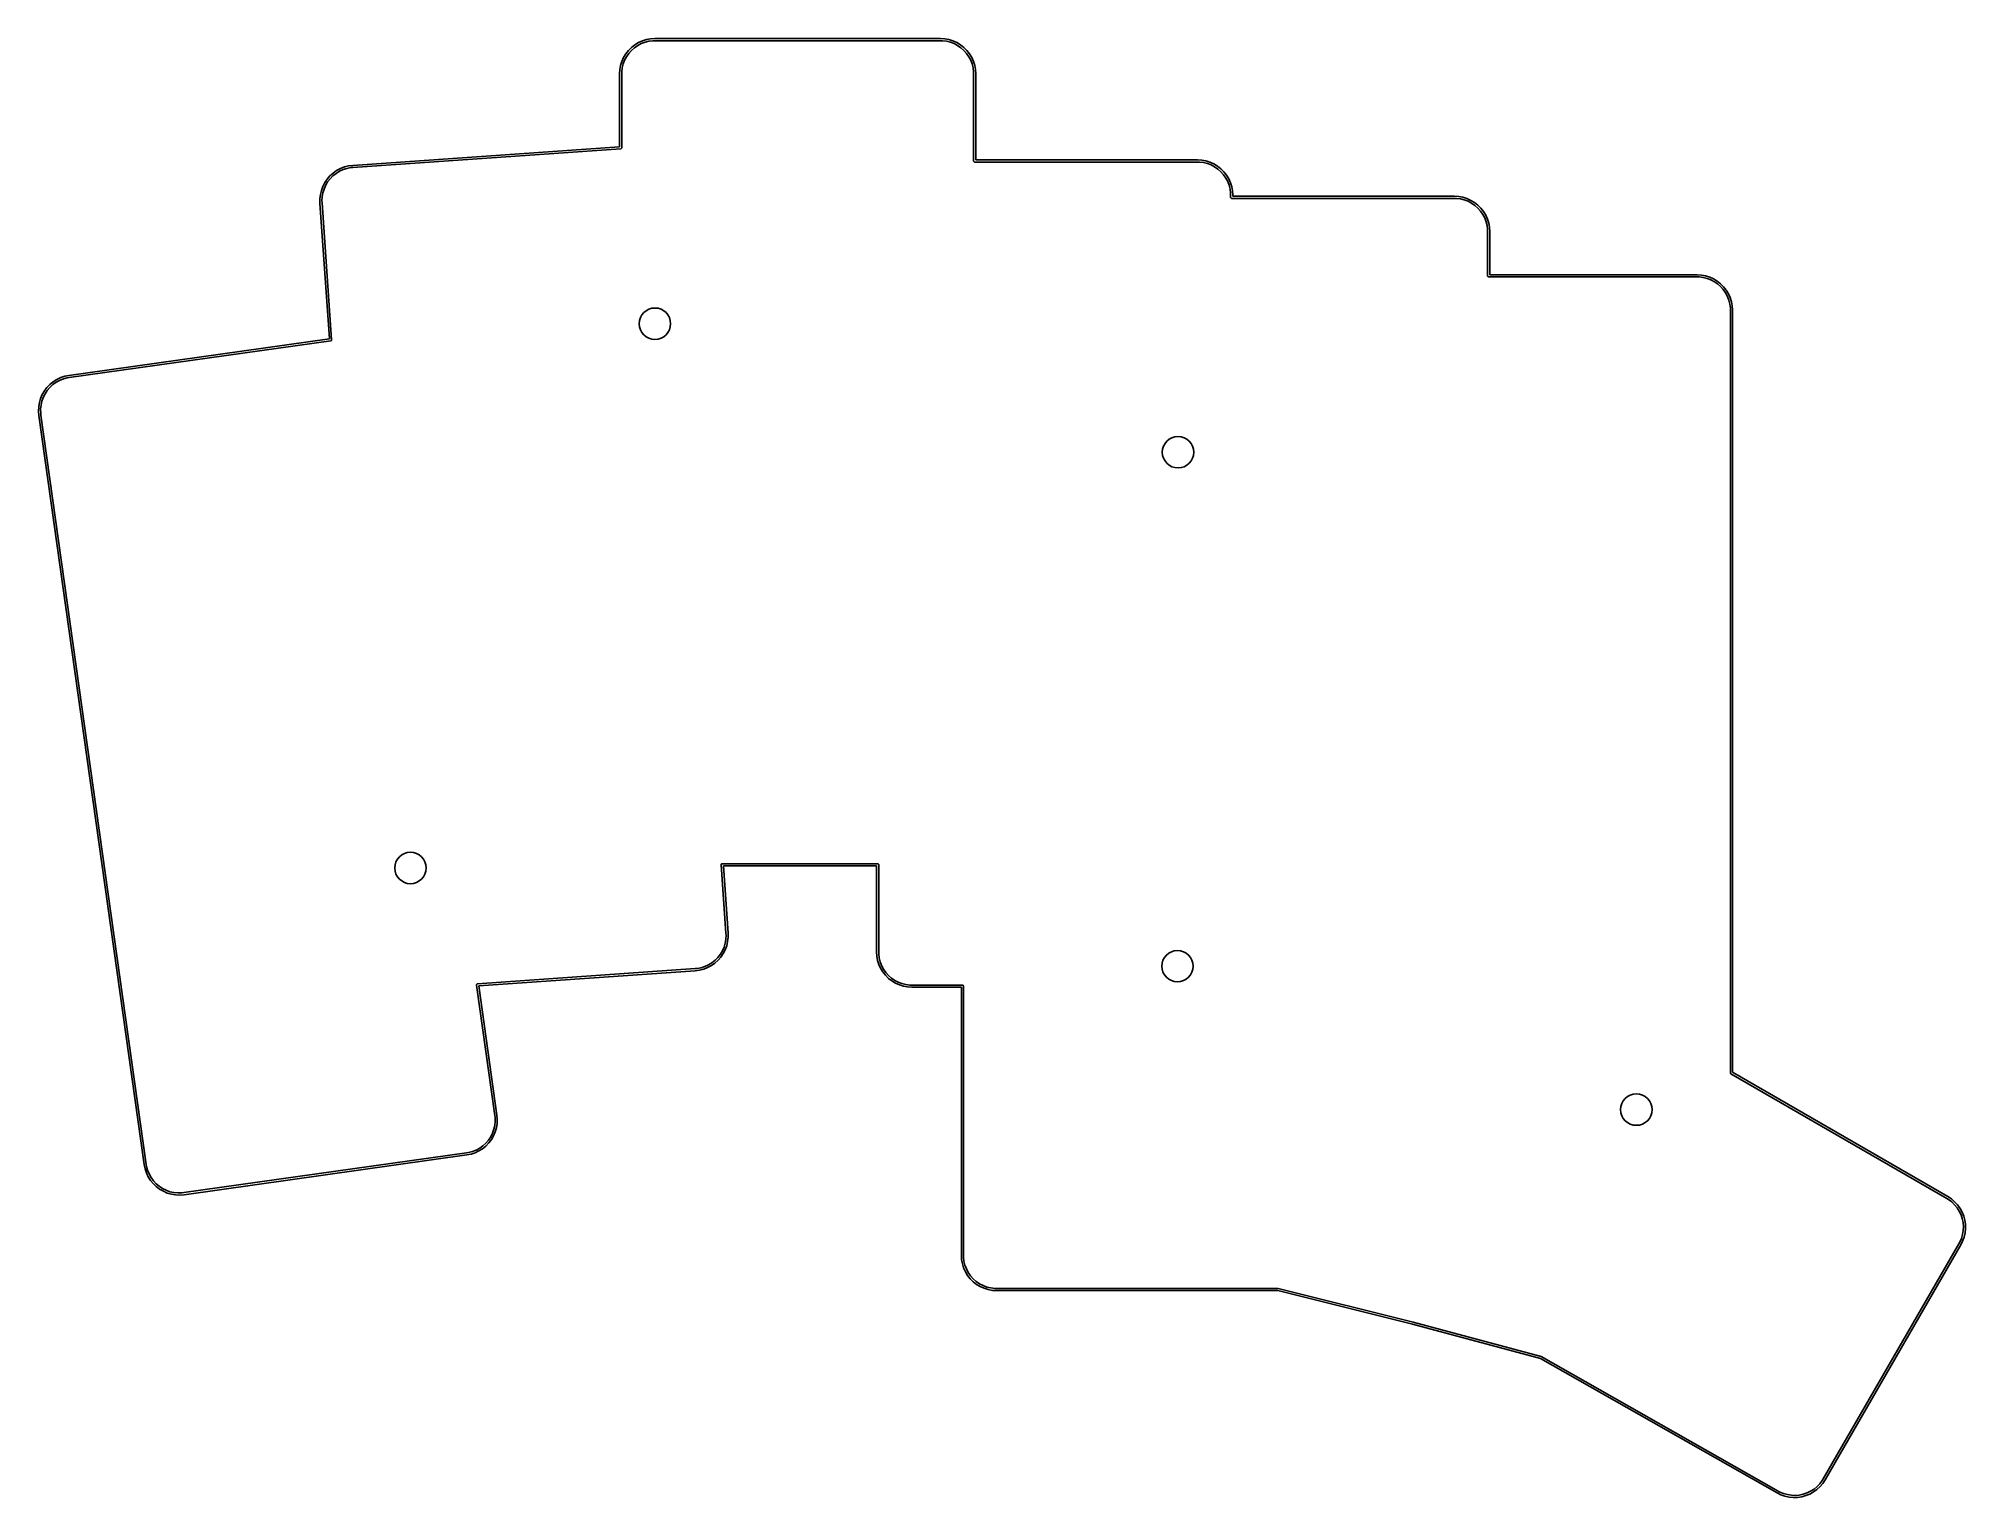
# Model space of a CAD drawing. Extents: x 32 to 167, y -129 to -27.
import ezdxf

# ---------------------------------------------------------------- set-up
doc = ezdxf.new("R2010")
doc.units = 0
doc.layers.add('BLACK', color=7, linetype='CONTINUOUS')

msp = doc.modelspace()

# ---------------------------------------------------------------- linework, layer by layer
at = {"layer": 'BLACK', "linetype": 'CONTINUOUS'}
for p, q in [((73.333089, -27.093702), (73.588855, -26.939082)), ((73.588855, -26.939082), (73.861392, -26.816417)), ((74.046081, -26.906795), (73.78309, -27.006541)), ((73.861392, -26.816417), (74.146728, -26.727495)), ((74.319177, -26.839475), (74.046081, -26.906795)), ((74.146728, -26.727495), (74.440701, -26.673614)), ((74.598395, -26.805563), (74.319177, -26.839475)), ((74.440701, -26.673614), (74.739025, -26.655558)), ((74.739007, -26.805558), (74.598395, -26.805563)), ((74.739028, -26.80556), (74.739007, -26.805558)), ((74.739025, -26.655558), (74.739025, -26.65556)), ((74.739025, -26.65556), (74.739028, -26.65556)), ((74.739028, -26.65556), (94.739028, -26.65556)), ((74.739031, -26.80556), (74.739028, -26.80556)), ((94.739027, -26.80556), (74.739031, -26.80556)), ((94.879664, -26.805561), (94.739027, -26.80556)), ((94.739028, -26.65556), (94.739029, -26.65556)), ((94.739029, -26.65556), (95.037356, -26.673609)), ((95.158885, -26.839468), (94.879664, -26.805561)), ((95.037356, -26.673609), (95.331333, -26.727484)), ((95.431985, -26.906783), (95.158885, -26.839468)), ((95.331333, -26.727484), (95.616673, -26.816402)), ((95.694979, -27.006525), (95.431985, -26.906783)), ((95.616673, -26.816402), (95.889215, -26.939064)), ((95.889215, -26.939064), (96.144985, -27.093683)), ((72.335965, -28.53826), (72.424886, -28.252924)), ((72.424886, -28.252924), (72.547551, -27.980386)), ((72.61501, -28.174622), (72.515264, -28.437613)), ((72.547551, -27.980386), (72.702171, -27.724621)), ((72.745726, -27.925571), (72.61501, -28.174622)), ((72.702171, -27.724621), (72.886491, -27.489356)), ((72.905508, -27.694091), (72.745726, -27.925571)), ((72.886491, -27.489356), (73.097824, -27.278023)), ((73.092026, -27.483557), (72.905508, -27.694091)), ((73.302559, -27.297039), (73.092026, -27.483557)), ((73.097824, -27.278023), (73.333089, -27.093702)), ((73.534039, -27.137257), (73.302559, -27.297039)), ((73.78309, -27.006541), (73.534039, -27.137257)), ((95.944034, -27.137239), (95.694979, -27.006525)), ((96.175517, -27.297021), (95.944034, -27.137239)), ((96.144985, -27.093683), (96.380252, -27.278004)), ((96.386053, -27.483539), (96.175517, -27.297021)), ((96.380252, -27.278004), (96.591588, -27.489338)), ((96.572572, -27.694074), (96.386053, -27.483539)), ((96.732354, -27.925557), (96.572572, -27.694074)), ((96.591588, -27.489338), (96.77591, -27.724605)), ((96.863071, -28.17461), (96.732354, -27.925557)), ((96.77591, -27.724605), (96.93053, -27.980374)), ((96.962814, -28.437604), (96.863071, -28.17461)), ((96.93053, -27.980374), (97.053194, -28.252915)), ((97.053194, -28.252915), (97.142113, -28.538255)), ((72.264028, -29.130557), (72.282084, -28.832233)), ((72.264028, -29.13056), (72.264028, -29.130557)), ((72.264028, -34.232235), (72.264028, -29.13056)), ((72.282084, -28.832233), (72.335965, -28.53826)), ((72.414033, -28.989927), (72.414028, -29.130557)), ((72.414028, -29.130557), (72.414028, -29.13056)), ((72.414028, -29.13056), (72.414028, -34.302174)), ((72.447945, -28.710709), (72.414033, -28.989927)), ((72.515264, -28.437613), (72.447945, -28.710709)), ((97.03013, -28.710703), (96.962814, -28.437604)), ((97.064038, -28.989925), (97.03013, -28.710703)), ((97.064028, -29.13056), (97.064039, -29.130438)), ((97.064028, -35.23056), (97.064028, -29.13056)), ((97.064039, -29.130438), (97.064038, -28.989925)), ((97.142113, -28.538255), (97.19599, -28.832231)), ((97.19599, -28.832231), (97.21404, -29.130559)), ((97.21404, -29.130559), (97.214028, -29.130559)), ((97.214028, -29.130559), (97.214028, -29.13056)), ((97.214028, -29.13056), (97.214028, -35.15556)), ((53.575742, -35.539048), (72.264028, -34.232235)), ((72.344259, -34.376991), (53.586206, -35.688682)), ((72.351678, -34.375733), (72.344259, -34.376991)), ((72.35366, -34.375733), (72.351678, -34.375733)), ((72.355033, -34.375164), (72.35366, -34.375733)), ((72.358755, -34.374533), (72.355033, -34.375164)), ((72.369545, -34.369152), (72.358755, -34.374533)), ((72.380696, -34.364534), (72.369545, -34.369152)), ((72.382572, -34.362657), (72.380696, -34.364534)), ((72.384944, -34.361475), (72.382572, -34.362657)), ((72.392853, -34.352376), (72.384944, -34.361475)), ((72.401388, -34.343842), (72.392853, -34.352376)), ((72.402403, -34.341391), (72.401388, -34.343842)), ((72.404142, -34.339391), (72.402403, -34.341391)), ((72.407967, -34.327958), (72.404142, -34.339391)), ((72.412587, -34.316806), (72.407967, -34.327958)), ((72.412957, -34.313045), (72.412587, -34.316806)), ((72.413428, -34.311639), (72.412957, -34.313045)), ((72.414028, -34.302174), (72.41329, -34.309666)), ((72.41329, -34.309666), (72.413428, -34.311639)), ((51.785649, -36.500291), (51.981661, -36.274745)), ((51.981661, -36.274745), (52.203427, -36.074467)), ((52.187207, -36.279424), (51.99026, -36.480164)), ((52.40691, -36.103884), (52.187207, -36.279424)), ((52.203427, -36.074467), (52.447713, -35.902375)), ((52.646168, -35.956101), (52.40691, -36.103884)), ((52.447713, -35.902375), (52.710959, -35.760978)), ((52.901493, -35.83823), (52.646168, -35.956101)), ((52.710959, -35.760978), (52.989327, -35.652338)), ((53.169162, -35.751989), (52.901493, -35.83823)), ((52.989327, -35.652338), (53.27876, -35.578038)), ((53.445273, -35.698636), (53.169162, -35.751989)), ((53.27876, -35.578038), (53.575037, -35.539161)), ((53.585538, -35.688793), (53.445273, -35.698636)), ((53.575037, -35.539161), (53.575032, -35.539097)), ((53.575032, -35.539097), (53.575202, -35.539139)), ((53.575202, -35.539139), (53.575742, -35.539048)), ((53.585686, -35.688667), (53.585534, -35.688729)), ((53.585534, -35.688729), (53.585538, -35.688793)), ((53.586206, -35.688682), (53.585686, -35.688667)), ((97.065469, -35.245192), (97.064028, -35.23056)), ((97.076668, -35.272228), (97.065469, -35.245192)), ((97.09736, -35.29292), (97.076668, -35.272228)), ((97.124396, -35.304119), (97.09736, -35.29292)), ((97.139028, -35.30556), (97.124396, -35.304119)), ((112.739027, -35.30556), (97.139028, -35.30556)), ((97.214028, -35.15556), (112.739028, -35.15556)), ((112.879664, -35.305561), (112.739027, -35.30556)), ((112.739028, -35.15556), (112.739029, -35.15556)), ((112.739029, -35.15556), (113.037356, -35.173609)), ((113.158885, -35.339468), (112.879664, -35.305561)), ((113.037356, -35.173609), (113.331333, -35.227484)), ((113.431985, -35.406783), (113.158885, -35.339468)), ((113.331333, -35.227484), (113.616673, -35.316402)), ((113.694979, -35.506525), (113.431985, -35.406783)), ((113.616673, -35.316402), (113.889215, -35.439064)), ((113.944034, -35.637239), (113.694979, -35.506525)), ((113.889215, -35.439064), (114.144985, -35.593683)), ((114.175517, -35.797021), (113.944034, -35.637239)), ((114.144985, -35.593683), (114.380252, -35.778004)), ((114.386053, -35.983539), (114.175517, -35.797021)), ((114.380252, -35.778004), (114.591588, -35.989338)), ((114.572572, -36.194074), (114.386053, -35.983539)), ((114.732354, -36.425557), (114.572572, -36.194074)), ((114.591588, -35.989338), (114.77591, -36.224605)), ((114.863071, -36.67461), (114.732354, -36.425557)), ((114.77591, -36.224605), (114.93053, -36.480374)), ((51.276605, -37.881863), (51.309823, -37.584898)), ((51.309823, -37.584898), (51.378588, -37.294101)), ((51.378588, -37.294101), (51.481899, -37.013711)), ((51.433576, -37.749081), (51.419243, -38.029935)), ((51.481652, -37.472002), (51.433576, -37.749081)), ((51.562771, -37.202736), (51.481652, -37.472002)), ((51.481899, -37.013711), (51.618248, -36.747816)), ((51.67575, -36.94521), (51.562771, -37.202736)), ((51.618248, -36.747816), (51.785649, -36.500291)), ((51.818942, -36.703176), (51.67575, -36.94521)), ((51.99026, -36.480164), (51.818942, -36.703176)), ((114.962814, -36.937604), (114.863071, -36.67461)), ((114.93053, -36.480374), (115.053194, -36.752915)), ((115.03013, -37.210703), (114.962814, -36.937604)), ((115.064038, -37.489925), (115.03013, -37.210703)), ((115.053194, -36.752915), (115.142113, -37.038255)), ((115.064028, -37.63056), (115.064039, -37.630438)), ((115.064028, -37.78056), (115.064028, -37.63056)), ((115.065469, -37.795192), (115.064028, -37.78056)), ((115.064039, -37.630438), (115.064038, -37.489925)), ((115.142113, -37.038255), (115.19599, -37.332231)), ((115.19599, -37.332231), (115.21404, -37.630559)), ((115.21404, -37.630559), (115.214028, -37.630559)), ((115.214028, -37.630559), (115.214028, -37.63056)), ((115.214028, -37.63056), (115.214028, -37.70556)), ((115.214028, -37.70556), (130.739028, -37.70556)), ((130.739028, -37.70556), (130.739029, -37.70556)), ((130.739029, -37.70556), (131.037356, -37.723609)), ((131.037356, -37.723609), (131.331333, -37.777484)), ((131.331333, -37.777484), (131.616673, -37.866402)), ((51.279419, -38.180639), (51.276605, -37.881863)), ((51.279419, -38.180666), (51.279419, -38.180639)), ((51.94437, -47.689913), (51.279419, -38.180666)), ((51.419243, -38.029935), (51.429054, -38.170201)), ((51.429054, -38.170201), (51.429053, -38.170201)), ((51.429053, -38.170201), (51.429053, -38.170202)), ((51.429053, -38.170202), (52.098883, -47.749218)), ((115.076668, -37.822228), (115.065469, -37.795192)), ((115.09736, -37.84292), (115.076668, -37.822228)), ((115.124396, -37.854119), (115.09736, -37.84292)), ((115.139028, -37.85556), (115.124396, -37.854119)), ((130.739027, -37.85556), (115.139028, -37.85556)), ((130.879664, -37.855561), (130.739027, -37.85556)), ((131.158885, -37.889468), (130.879664, -37.855561)), ((131.431985, -37.956783), (131.158885, -37.889468)), ((131.694979, -38.056525), (131.431985, -37.956783)), ((131.616673, -37.866402), (131.889215, -37.989064)), ((131.944034, -38.187239), (131.694979, -38.056525)), ((131.889215, -37.989064), (132.144985, -38.143683)), ((132.175517, -38.347021), (131.944034, -38.187239)), ((132.144985, -38.143683), (132.380252, -38.328004)), ((132.386053, -38.533539), (132.175517, -38.347021)), ((132.380252, -38.328004), (132.591588, -38.539338)), ((132.572572, -38.744074), (132.386053, -38.533539)), ((132.732354, -38.975557), (132.572572, -38.744074)), ((132.591588, -38.539338), (132.77591, -38.774605)), ((132.863071, -39.22461), (132.732354, -38.975557)), ((132.77591, -38.774605), (132.93053, -39.030374)), ((132.93053, -39.030374), (133.053194, -39.302915)), ((132.962814, -39.487604), (132.863071, -39.22461)), ((133.03013, -39.760703), (132.962814, -39.487604)), ((133.064038, -40.039925), (133.03013, -39.760703)), ((133.053194, -39.302915), (133.142113, -39.588255)), ((133.064028, -40.18056), (133.064039, -40.180438)), ((133.064028, -43.28056), (133.064028, -40.18056)), ((133.064039, -40.180438), (133.064038, -40.039925)), ((133.142113, -39.588255), (133.19599, -39.882231)), ((133.19599, -39.882231), (133.21404, -40.180559)), ((133.21404, -40.180559), (133.214028, -40.180559)), ((133.214028, -40.180559), (133.214028, -40.18056)), ((133.214028, -40.18056), (133.214028, -43.20556)), ((133.065469, -43.295192), (133.064028, -43.28056)), ((133.076668, -43.322228), (133.065469, -43.295192)), ((133.09736, -43.34292), (133.076668, -43.322228)), ((133.124396, -43.354119), (133.09736, -43.34292)), ((133.139028, -43.35556), (133.124396, -43.354119)), ((147.739027, -43.35556), (133.139028, -43.35556)), ((133.214028, -43.20556), (147.739028, -43.20556)), ((147.879664, -43.355561), (147.739027, -43.35556)), ((147.739028, -43.20556), (147.739029, -43.20556)), ((147.739029, -43.20556), (148.037356, -43.223609)), ((148.158885, -43.389468), (147.879664, -43.355561)), ((148.037356, -43.223609), (148.331333, -43.277484)), ((148.431985, -43.456783), (148.158885, -43.389468)), ((148.331333, -43.277484), (148.616673, -43.366402)), ((148.694979, -43.556525), (148.431985, -43.456783)), ((148.616673, -43.366402), (148.889215, -43.489064)), ((148.944034, -43.687239), (148.694979, -43.556525)), ((148.889215, -43.489064), (149.144985, -43.643683)), ((149.175517, -43.847021), (148.944034, -43.687239)), ((149.144985, -43.643683), (149.380252, -43.828004)), ((149.386053, -44.033539), (149.175517, -43.847021)), ((149.380252, -43.828004), (149.591588, -44.039338)), ((149.572572, -44.244074), (149.386053, -44.033539)), ((149.732354, -44.475557), (149.572572, -44.244074)), ((149.591588, -44.039338), (149.77591, -44.274605)), ((149.863071, -44.72461), (149.732354, -44.475557)), ((149.77591, -44.274605), (149.93053, -44.530374)), ((149.93053, -44.530374), (150.053194, -44.802915)), ((149.962814, -44.987604), (149.863071, -44.72461)), ((150.03013, -45.260703), (149.962814, -44.987604)), ((150.064038, -45.539925), (150.03013, -45.260703)), ((150.053194, -44.802915), (150.142113, -45.088255)), ((150.064028, -45.68056), (150.064039, -45.680438)), ((150.064028, -99.10883), (150.064028, -45.68056)), ((150.064039, -45.680438), (150.064038, -45.539925)), ((150.142113, -45.088255), (150.19599, -45.382231)), ((150.19599, -45.382231), (150.21404, -45.680559)), ((150.21404, -45.680559), (150.214028, -45.680559)), ((150.214028, -45.680559), (150.214028, -45.68056)), ((150.214028, -45.68056), (150.214028, -99.065528)), ((33.698836, -50.254157), (51.94437, -47.689913)), ((52.034504, -47.82872), (33.719712, -50.402697)), ((52.041819, -47.826947), (52.034504, -47.82872)), ((52.043794, -47.826809), (52.041819, -47.826947)), ((52.045122, -47.826146), (52.043794, -47.826809)), ((52.048793, -47.825257), (52.045122, -47.826146)), ((52.059182, -47.819136), (52.048793, -47.825257)), ((52.069983, -47.813752), (52.059182, -47.819136)), ((52.071724, -47.811748), (52.069983, -47.813752)), ((52.074007, -47.810404), (52.071724, -47.811748)), ((52.08126, -47.800779), (52.074007, -47.810404)), ((52.089181, -47.791667), (52.08126, -47.800779)), ((52.090022, -47.78915), (52.089181, -47.791667)), ((52.091618, -47.787034), (52.090022, -47.78915)), ((52.094637, -47.775357), (52.091618, -47.787034)), ((52.098466, -47.763915), (52.094637, -47.775357)), ((52.098573, -47.76014), (52.098466, -47.763915)), ((52.098945, -47.758702), (52.098573, -47.76014)), ((52.098883, -47.749218), (52.098669, -47.756741)), ((52.098669, -47.756741), (52.098945, -47.758702)), ((31.980353, -51.337655), (32.16022, -51.098967)), ((32.16022, -51.098967), (32.367545, -50.883699)), ((32.365609, -51.089307), (32.183081, -51.303309)), ((32.572602, -50.898866), (32.365609, -51.089307)), ((32.367545, -50.883699), (32.599306, -50.694991)), ((32.80104, -50.734764), (32.572602, -50.898866)), ((32.599306, -50.694991), (32.852124, -50.535594)), ((33.047592, -50.599394), (32.80104, -50.734764)), ((32.852124, -50.535594), (33.122311, -50.407833)), ((33.308664, -50.494728), (33.047592, -50.599394)), ((33.122311, -50.407833), (33.405928, -50.313571)), ((33.580449, -50.422294), (33.308664, -50.494728)), ((33.405928, -50.313571), (33.698214, -50.254307)), ((33.719716, -50.402722), (33.580449, -50.422294)), ((33.698214, -50.254307), (33.698836, -50.254157)), ((33.719712, -50.402697), (33.719716, -50.402722)), ((31.568731, -52.751588), (31.581169, -52.452975)), ((31.581169, -52.452975), (31.629511, -52.158039)), ((31.629511, -52.158039), (31.71305, -51.871081)), ((31.71305, -51.871081), (31.830568, -51.596284)), ((31.744715, -52.328351), (31.716062, -52.608159)), ((31.716062, -52.608159), (31.721345, -52.889381)), ((31.806885, -52.054037), (31.744715, -52.328351)), ((31.901667, -51.789217), (31.806885, -52.054037)), ((31.830568, -51.596284), (31.980353, -51.337655)), ((32.027678, -51.537752), (31.901667, -51.789217)), ((32.183081, -51.303309), (32.027678, -51.537752)), ((31.592375, -53.04952), (31.568731, -52.751588)), ((31.592376, -53.049523), (31.592375, -53.04952)), ((38.96855, -105.533731), (31.592376, -53.049523)), ((31.721345, -52.889381), (31.740917, -53.028648)), ((31.740917, -53.028648), (31.740916, -53.028648)), ((31.740916, -53.028648), (39.11709, -105.512855)), ((79.381444, -84.535792), (79.381861, -84.521095)), ((79.716101, -89.3216), (79.381444, -84.535792)), ((79.381861, -84.521095), (79.382702, -84.518581)), ((79.382702, -84.515928), (79.387319, -84.50478)), ((79.382702, -84.518581), (79.382702, -84.515928)), ((79.387319, -84.50478), (79.391146, -84.493344)), ((79.391146, -84.493344), (79.392886, -84.491342)), ((79.392886, -84.491342), (79.393901, -84.488892)), ((79.393901, -84.488892), (79.40243, -84.480362)), ((79.40243, -84.480362), (79.410344, -84.471259)), ((79.410344, -84.471259), (79.412717, -84.470075)), ((79.412717, -84.470075), (79.414593, -84.4682)), ((79.414593, -84.4682), (79.425737, -84.463583)), ((79.425737, -84.463583), (79.436533, -84.458201)), ((79.436533, -84.458201), (79.439178, -84.458016)), ((79.439178, -84.458016), (79.441629, -84.457001)), ((79.441629, -84.457001), (79.456261, -84.45556)), ((79.456261, -84.45556), (90.339028, -84.45556)), ((90.264028, -84.60556), (79.536688, -84.60556)), ((79.536688, -84.60556), (79.865735, -89.311137)), ((90.264028, -90.63056), (90.264028, -84.60556)), ((90.339028, -84.45556), (90.35366, -84.457001)), ((90.35366, -84.457001), (90.380696, -84.4682)), ((90.380696, -84.4682), (90.401388, -84.488892)), ((90.401388, -84.488892), (90.412587, -84.515928)), ((90.412587, -84.515928), (90.414028, -84.53056)), ((90.414028, -84.53056), (90.414028, -90.63056)), ((79.469099, -90.547201), (79.582151, -90.289704)), ((79.582151, -90.289704), (79.663348, -90.02046)), ((79.766359, -90.198391), (79.662969, -90.478753)), ((79.663348, -90.02046), (79.711504, -89.743392)), ((79.711504, -89.743392), (79.725918, -89.462541)), ((79.716187, -89.322108), (79.716101, -89.3216)), ((79.716147, -89.32227), (79.716187, -89.322108)), ((79.725918, -89.462541), (79.716147, -89.32227)), ((79.835208, -89.907612), (79.766359, -90.198391)), ((79.868512, -89.610655), (79.835208, -89.907612)), ((79.865735, -89.311137), (79.865719, -89.311685)), ((79.865719, -89.311685), (79.865785, -89.311848)), ((79.865785, -89.311848), (79.865784, -89.311848)), ((79.865784, -89.311848), (79.868512, -89.610655)), ((77.699217, -91.793299), (77.975345, -91.74002)), ((77.975345, -91.74002), (78.243039, -91.653851)), ((78.433552, -91.731153), (78.155153, -91.839719)), ((78.243039, -91.653851), (78.498398, -91.536049)), ((78.696838, -91.589827), (78.433552, -91.731153)), ((78.498398, -91.536049), (78.737698, -91.38833)), ((78.941174, -91.417801), (78.696838, -91.589827)), ((78.737698, -91.38833), (78.957452, -91.212848)), ((79.162996, -91.217583), (78.941174, -91.417801)), ((78.957452, -91.212848), (79.154455, -91.012162)), ((79.154455, -91.012162), (79.325837, -90.789196)), ((79.359072, -90.992091), (79.162996, -91.217583)), ((79.325837, -90.789196), (79.469099, -90.547201)), ((79.526543, -90.744611), (79.359072, -90.992091)), ((79.662969, -90.478753), (79.526543, -90.744611)), ((90.264059, -90.630877), (90.264028, -90.63056)), ((90.282081, -90.928888), (90.264059, -90.630877)), ((90.335951, -91.222867), (90.282081, -90.928888)), ((90.424863, -91.508209), (90.335951, -91.222867)), ((90.414028, -90.63056), (90.414028, -90.630561)), ((90.414028, -90.630561), (90.41404, -90.630561)), ((90.41404, -90.630561), (90.414037, -90.771198)), ((90.414037, -90.771198), (90.447937, -91.050421)), ((90.547523, -91.780754), (90.424863, -91.508209)), ((90.447937, -91.050421), (90.515247, -91.323522)), ((90.515247, -91.323522), (90.614985, -91.586518)), ((90.614985, -91.586518), (90.745697, -91.835575)), ((62.243761, -92.939757), (62.244425, -92.937186)), ((62.244371, -92.954447), (62.243761, -92.939757)), ((62.244241, -92.934544), (62.248067, -92.923108)), ((62.244425, -92.937186), (62.244241, -92.934544)), ((63.527199, -102.082237), (62.244371, -92.954447)), ((62.248067, -92.923108), (62.251089, -92.911425)), ((62.251089, -92.911425), (62.252684, -92.909307)), ((62.252684, -92.909307), (62.253526, -92.906793)), ((62.253526, -92.906793), (62.261441, -92.897687)), ((62.261441, -92.897687), (62.2687, -92.888055)), ((62.2687, -92.888055), (62.270984, -92.886709)), ((62.270984, -92.886709), (62.272724, -92.884708)), ((62.272724, -92.884708), (62.283518, -92.879326)), ((62.283518, -92.879326), (62.293914, -92.873202)), ((62.293914, -92.873202), (62.29654, -92.872832)), ((62.29654, -92.872832), (62.298913, -92.87165)), ((62.298913, -92.87165), (62.313409, -92.869192)), ((62.313409, -92.869192), (77.558256, -91.803169)), ((77.568719, -91.952803), (62.404104, -93.013215)), ((62.404104, -93.013215), (63.675739, -102.061362)), ((77.558256, -91.803169), (77.55879, -91.803184)), ((77.55879, -91.803184), (77.558949, -91.80312)), ((77.558948, -91.803104), (77.699217, -91.793299)), ((77.558949, -91.80312), (77.558948, -91.803104)), ((77.569247, -91.952713), (77.568719, -91.952803)), ((77.569411, -91.952754), (77.569247, -91.952713)), ((77.865699, -91.913941), (77.56941, -91.952739)), ((77.56941, -91.952739), (77.569411, -91.952754)), ((78.155153, -91.839719), (77.865699, -91.913941)), ((90.70214, -92.036526), (90.547523, -91.780754)), ((90.88646, -92.271795), (90.70214, -92.036526)), ((90.745697, -91.835575), (90.905478, -92.067059)), ((91.097795, -92.483132), (90.88646, -92.271795)), ((90.905478, -92.067059), (91.091996, -92.277596)), ((91.091996, -92.277596), (91.302532, -92.464115)), ((91.333064, -92.667453), (91.097795, -92.483132)), ((91.302532, -92.464115), (91.534015, -92.623897)), ((91.588835, -92.822072), (91.333064, -92.667453)), ((91.534015, -92.623897), (91.783071, -92.75461)), ((91.861379, -92.944732), (91.588835, -92.822072)), ((91.783071, -92.75461), (92.046067, -92.85435)), ((92.146721, -93.033646), (91.861379, -92.944732)), ((92.046067, -92.85435), (92.319167, -92.921661)), ((92.4407, -93.087518), (92.146721, -93.033646)), ((92.319167, -92.921661), (92.59839, -92.955562)), ((92.739026, -93.105559), (92.4407, -93.087518)), ((92.59839, -92.955562), (92.739027, -92.95556)), ((92.739028, -93.10556), (92.739026, -93.105559)), ((92.739027, -92.95556), (92.739028, -92.95556)), ((92.739028, -92.95556), (96.279028, -92.95556)), ((92.739029, -93.10556), (92.739028, -93.10556)), ((96.204028, -93.10556), (92.739029, -93.10556)), ((96.204028, -111.88056), (96.204028, -93.10556)), ((96.279028, -92.95556), (96.29366, -92.957001)), ((96.29366, -92.957001), (96.320696, -92.9682)), ((96.320696, -92.9682), (96.341388, -92.988892)), ((96.341388, -92.988892), (96.352587, -93.015928)), ((96.352587, -93.015928), (96.354028, -93.03056)), ((96.354028, -93.03056), (96.354028, -111.88056)), ((150.064373, -99.112335), (150.064028, -99.10883)), ((150.064189, -99.113736), (150.064373, -99.112335)), ((150.064698, -99.115637), (150.064189, -99.113736)), ((150.065469, -99.123462), (150.064698, -99.115637)), ((150.069223, -99.132524), (150.065469, -99.123462)), ((150.071762, -99.142001), (150.069223, -99.132524)), ((150.074774, -99.145927), (150.071762, -99.142001)), ((150.076668, -99.150498), (150.074774, -99.145927)), ((150.083604, -99.157434), (150.076668, -99.150498)), ((150.089577, -99.165218), (150.083604, -99.157434)), ((150.095967, -99.169797), (150.089577, -99.165218)), ((150.09736, -99.17119), (150.095967, -99.169797)), ((150.098665, -99.17173), (150.09736, -99.17119)), ((150.101528, -99.173782), (150.098665, -99.17173)), ((165.221335, -107.903206), (150.101528, -99.173782)), ((150.214028, -99.065528), (165.296342, -107.773306)), ((63.523404, -102.782539), (63.552055, -102.502729)), ((63.546771, -102.221505), (63.527199, -102.082237)), ((63.552055, -102.502729), (63.546771, -102.221505)), ((63.675739, -102.061362), (63.675739, -102.061363)), ((63.675739, -102.061363), (63.699386, -102.359299)), ((63.699386, -102.359299), (63.686949, -102.657913)), ((62.902513, -104.021595), (63.085041, -103.80759)), ((63.085041, -103.80759), (63.240443, -103.573145)), ((63.287769, -103.773242), (63.107903, -104.011933)), ((63.240443, -103.573145), (63.366454, -103.321678)), ((63.437553, -103.514611), (63.287769, -103.773242)), ((63.366454, -103.321678), (63.461235, -103.056855)), ((63.555071, -103.239812), (63.437553, -103.514611)), ((63.461235, -103.056855), (63.523404, -102.782539)), ((63.638609, -102.952851), (63.555071, -103.239812)), ((63.686949, -102.657913), (63.638609, -102.952851)), ((41.743042, -107.49165), (61.5484, -104.708189)), ((61.569279, -104.856729), (41.763917, -107.640191)), ((61.5484, -104.708189), (61.548401, -104.708189)), ((61.548401, -104.708189), (61.548403, -104.708189)), ((61.548403, -104.708189), (61.548441, -104.708187)), ((61.548441, -104.708187), (61.68767, -104.688619)), ((61.862192, -104.797341), (61.569279, -104.856733)), ((61.569279, -104.856733), (61.569279, -104.856729)), ((61.68767, -104.688619), (61.959455, -104.616183)), ((62.14581, -104.703077), (61.862192, -104.797341)), ((61.959455, -104.616183), (62.220528, -104.511515)), ((62.415998, -104.575313), (62.14581, -104.703077)), ((62.220528, -104.511515), (62.467082, -104.376142)), ((62.668816, -104.415914), (62.415998, -104.575313)), ((62.467082, -104.376142), (62.69552, -104.212038)), ((62.900578, -104.227203), (62.668816, -104.415914)), ((62.69552, -104.212038), (62.902513, -104.021595)), ((63.107903, -104.011933), (62.900578, -104.227203)), ((38.968527, -105.533737), (38.96855, -105.533733)), ((39.027924, -105.826648), (38.968527, -105.533737)), ((38.96855, -105.533733), (38.96855, -105.533731)), ((39.122193, -106.110264), (39.027924, -105.826648)), ((39.11709, -105.512855), (39.1171, -105.513098)), ((39.1171, -105.513098), (39.136643, -105.652123)), ((39.249961, -106.38045), (39.122193, -106.110264)), ((39.136643, -105.652123), (39.209084, -105.923908)), ((39.209084, -105.923908), (39.313755, -106.184979)), ((39.409363, -106.633266), (39.249961, -106.38045)), ((39.313755, -106.184979), (39.449132, -106.431531)), ((39.449132, -106.431531), (39.613239, -106.659968)), ((39.598076, -106.865025), (39.409363, -106.633266)), ((39.813347, -107.072349), (39.598076, -106.865025)), ((39.613239, -106.659968), (39.803684, -106.866959)), ((39.803684, -106.866959), (40.017689, -107.049486)), ((40.052038, -107.252214), (39.813347, -107.072349)), ((40.017689, -107.049486), (40.252135, -107.204887)), ((40.310669, -107.401997), (40.052038, -107.252214)), ((40.252135, -107.204887), (40.503603, -107.330897)), ((40.585468, -107.519515), (40.310669, -107.401997)), ((40.503603, -107.330897), (40.768425, -107.425679)), ((40.872428, -107.603054), (40.585468, -107.519515)), ((40.768425, -107.425679), (41.042741, -107.487849)), ((41.167366, -107.651395), (40.872428, -107.603054)), ((41.042741, -107.487849), (41.322551, -107.516503)), ((41.465979, -107.663835), (41.167366, -107.651395)), ((41.322551, -107.516503), (41.603774, -107.511221)), ((41.763912, -107.640191), (41.465979, -107.663835)), ((41.603774, -107.511221), (41.743042, -107.49165)), ((41.763917, -107.640191), (41.763912, -107.640191)), ((165.221338, -107.903209), (165.221335, -107.903206)), ((165.343126, -107.973532), (165.221338, -107.903209)), ((165.296342, -107.773306), (165.296378, -107.773331)), ((165.296378, -107.773331), (165.545667, -107.93811)), ((165.545667, -107.93811), (165.773307, -108.13176)), ((165.567974, -108.142511), (165.343126, -107.973532)), ((165.770815, -108.33736), (165.567974, -108.142511)), ((165.948692, -108.555236), (165.770815, -108.33736)), ((165.773307, -108.13176), (165.975947, -108.351436)), ((166.099011, -108.792964), (165.948692, -108.555236)), ((165.975947, -108.351436), (166.150632, -108.593934)), ((166.219581, -109.047076), (166.099011, -108.792964)), ((166.150632, -108.593934), (166.294815, -108.85572)), ((166.308644, -109.313869), (166.219581, -109.047076)), ((166.294815, -108.85572), (166.406393, -109.132975)), ((166.3649, -109.589451), (166.308644, -109.313869)), ((166.406393, -109.132975), (166.48374, -109.421658)), ((166.252838, -110.698627), (166.331088, -110.428466)), ((166.331088, -110.428466), (166.376205, -110.150842)), ((166.436041, -110.605278), (166.335714, -110.8868)), ((166.387531, -109.869805), (166.3649, -109.589451)), ((166.376205, -110.150842), (166.387531, -109.869805)), ((166.501704, -110.313715), (166.436041, -110.605278)), ((166.48374, -109.421658), (166.525729, -109.717559)), ((166.531746, -110.016364), (166.501704, -110.313715)), ((166.525729, -109.717559), (166.531746, -110.016364)), ((96.204059, -111.880877), (96.204028, -111.88056)), ((96.222081, -112.178888), (96.204059, -111.880877)), ((96.354028, -111.88056), (96.354028, -111.880561)), ((96.354028, -111.880561), (96.35404, -111.880561)), ((96.35404, -111.880561), (96.354037, -112.021198)), ((156.572351, -127.533702), (166.07235, -111.07922)), ((166.202255, -111.154219), (156.702255, -127.608702)), ((166.072281, -111.079181), (166.142596, -110.957388)), ((166.07235, -111.07922), (166.072281, -111.079181)), ((166.142596, -110.957388), (166.252838, -110.698627)), ((166.203121, -111.152307), (166.202255, -111.154217)), ((166.202255, -111.154217), (166.202256, -111.154218)), ((166.202256, -111.154218), (166.202255, -111.154218)), ((166.202255, -111.154218), (166.202255, -111.154219)), ((166.335714, -110.8868), (166.203121, -111.152307)), ((96.275951, -112.472867), (96.222081, -112.178888)), ((96.364863, -112.758209), (96.275951, -112.472867)), ((96.354037, -112.021198), (96.387937, -112.300421)), ((96.487523, -113.030754), (96.364863, -112.758209)), ((96.387937, -112.300421), (96.455247, -112.573522)), ((96.455247, -112.573522), (96.554985, -112.836518)), ((96.64214, -113.286526), (96.487523, -113.030754)), ((96.554985, -112.836518), (96.685697, -113.085575)), ((96.82646, -113.521795), (96.64214, -113.286526)), ((96.685697, -113.085575), (96.845478, -113.317059)), ((96.845478, -113.317059), (97.031996, -113.527596)), ((97.037795, -113.733132), (96.82646, -113.521795)), ((97.031996, -113.527596), (97.242532, -113.714115)), ((97.273064, -113.917453), (97.037795, -113.733132)), ((97.242532, -113.714115), (97.474015, -113.873897)), ((97.528835, -114.072072), (97.273064, -113.917453)), ((97.474015, -113.873897), (97.723071, -114.00461)), ((97.801379, -114.194732), (97.528835, -114.072072)), ((97.723071, -114.00461), (97.986067, -114.10435)), ((98.086721, -114.283646), (97.801379, -114.194732)), ((97.986067, -114.10435), (98.259167, -114.171661)), ((98.3807, -114.337518), (98.086721, -114.283646)), ((98.259167, -114.171661), (98.53839, -114.205562)), ((98.679026, -114.355559), (98.3807, -114.337518)), ((98.53839, -114.205562), (98.679027, -114.20556)), ((98.679028, -114.35556), (98.679026, -114.355559)), ((98.679027, -114.20556), (98.679028, -114.20556)), ((98.679028, -114.20556), (118.384069, -114.20556)), ((98.679029, -114.35556), (98.679028, -114.35556)), ((118.374851, -114.35556), (98.679029, -114.35556)), ((127.802488, -116.708407), (118.374851, -114.35556)), ((118.384069, -114.20556), (118.386597, -114.205809)), ((118.386597, -114.205809), (118.387684, -114.205647)), ((118.387684, -114.205647), (118.393176, -114.206456)), ((118.393176, -114.206456), (118.398701, -114.207001)), ((118.398701, -114.207001), (118.399715, -114.207421)), ((118.399715, -114.207421), (118.40223, -114.207792)), ((118.40223, -114.207792), (127.839419, -116.563024)), ((136.756288, -119.107571), (127.802488, -116.708407)), ((127.839419, -116.563024), (127.840032, -116.563242)), ((127.840032, -116.563242), (127.840669, -116.563348)), ((127.840669, -116.563348), (136.804387, -118.965169)), ((153.336645, -128.523378), (136.756288, -119.107571)), ((136.804387, -118.965169), (136.807295, -118.966263)), ((136.807295, -118.966263), (136.808576, -118.966423)), ((136.808576, -118.966423), (136.813306, -118.968526)), ((136.813306, -118.968526), (136.818147, -118.970348)), ((136.818147, -118.970348), (136.819169, -118.971132)), ((136.819169, -118.971132), (136.822011, -118.972396)), ((136.822011, -118.972396), (153.410718, -128.392943)), ((155.923973, -128.258497), (156.140568, -128.081055)), ((156.345705, -128.083742), (156.127305, -128.28578)), ((156.140568, -128.081055), (156.334305, -127.878904)), ((156.334305, -127.878904), (156.502385, -127.654966)), ((156.538283, -127.856956), (156.345705, -128.083742)), ((156.502385, -127.654966), (156.57235, -127.533703)), ((156.702238, -127.608725), (156.538283, -127.856956)), ((156.57235, -127.533704), (156.572351, -127.533702)), ((156.57235, -127.533703), (156.57235, -127.533704)), ((156.702255, -127.608702), (156.702238, -127.608725)), ((153.337707, -128.52385), (153.336645, -128.523378)), ((153.603734, -128.654453), (153.337707, -128.52385)), ((153.410718, -128.392943), (153.410719, -128.392943)), ((153.410719, -128.392943), (153.41072, -128.392944)), ((153.41072, -128.392944), (153.410741, -128.392906)), ((153.410741, -128.392906), (153.532458, -128.462078)), ((153.532458, -128.462078), (153.790764, -128.570141)), ((153.884609, -128.752573), (153.603734, -128.654453)), ((153.790764, -128.570141), (154.060169, -128.646427)), ((154.175228, -128.81628), (153.884609, -128.752573)), ((154.060169, -128.646427), (154.336783, -128.689834)), ((154.471392, -128.844652), (154.175228, -128.81628)), ((154.336783, -128.689834), (154.616606, -128.699734)), ((154.76882, -128.837281), (154.471392, -128.844652)), ((154.616606, -128.699734), (154.895595, -128.675985)), ((155.063215, -128.794273), (154.76882, -128.837281)), ((154.895595, -128.675985), (155.169719, -128.618929)), ((155.350322, -128.716248), (155.063215, -128.794273)), ((155.169719, -128.618929), (155.435015, -128.529391)), ((155.625991, -128.604335), (155.350322, -128.716248)), ((155.435015, -128.529391), (155.68765, -128.408666)), ((155.886239, -128.460152), (155.625991, -128.604335)), ((155.68765, -128.408666), (155.923973, -128.258497)), ((156.127305, -128.28578), (155.886239, -128.460152))]:
    msp.add_line(p, q, dxfattribs=at)
at = {"layer": 'BLACK'}
for centre in [(74.739028, -46.63056), (111.379028, -55.63056), (57.618507, -84.751919), (111.339028, -91.63056), (143.478453, -101.678516)]:
    msp.add_circle(centre, 1.1, dxfattribs=at)
at = {"layer": 'WHITE'}
for centre in [(74.739028, -46.63056), (111.379028, -55.63056), (57.618507, -84.751919), (111.339028, -91.63056), (143.478453, -101.678516)]:
    msp.add_circle(centre, 1.099999, dxfattribs=at)

doc.saveas('drawing.dxf')
